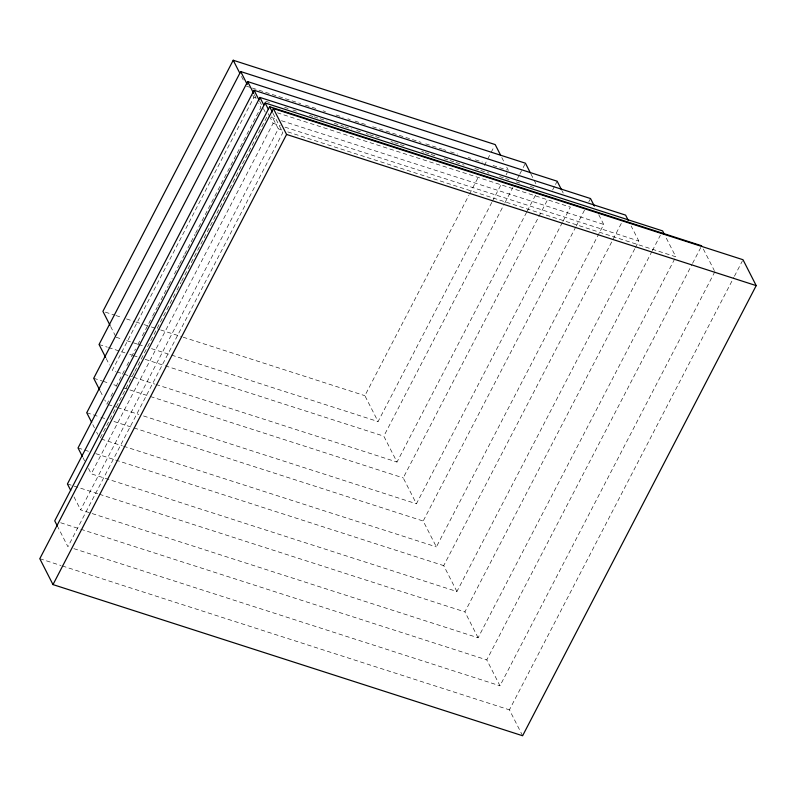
<?xml version="1.0" encoding="UTF-8"?>
<svg xmlns="http://www.w3.org/2000/svg" width="796" height="796" viewBox="0 0 796 796"><rect width="100%" height="100%" fill="white"/><g stroke="black" fill="none" stroke-linecap="round" stroke-linejoin="round"><path stroke-width="0.6" stroke-dasharray="3.98 2.98" d="M252.78 95.291L253.874 97.45L112.246 370.389L115.788 371.533M108.614 400.856L106.893 404.169L104.704 399.851M110.903 396.448L113.191 392.03M116.057 386.518L124.644 369.981M126.932 365.563L129.221 361.155M131.509 356.747L135.509 349.026M137.808 344.608L140.096 340.2M142.385 335.793L152.106 317.037M152.683 315.932L157.26 307.117M157.837 306.012L168.135 286.162M168.712 285.058L172.145 278.441M174.433 274.023L179.01 265.207M179.578 264.103L184.165 255.277M184.732 254.173L195.03 234.322M195.607 233.218L211.059 203.438M211.627 202.343L260.849 107.49L258.65 103.172M134.206 372.588L99.938 438.626L98.286 435.392M134.773 371.493L176.463 291.147M177.04 290.043L181.04 282.341M181.607 281.237L266.71 117.251M634.8 248.74L456.914 591.537L91.232 473.829L273.118 123.32L270.371 117.927M674.67 258.989L478.098 637.785L80.615 509.848L278.321 128.852L271.725 115.908M491.809 202.403L378.08 421.572L364.886 395.682L468.904 195.239M469.471 194.134L478.615 176.513M484.336 165.498L487.192 159.996M487.759 158.892L490.625 153.379M491.192 152.285L494.047 146.772M492.386 201.298L501.53 183.677M506.097 174.871L507.241 172.672M526.644 212.214L397.005 462.048L383.811 436.158L504.316 203.935M504.883 202.831L512.883 187.428M517.45 178.622L519.161 175.319M519.738 174.215L522.594 168.712M523.161 167.618L525.45 163.21M527.221 211.119L535.788 194.612M562.354 222.552L416.417 503.788L403.224 477.899L548.016 198.871M552.593 190.045L554.882 185.637M555.459 184.533L557.17 181.219M562.931 221.457L570.364 207.119L277.386 112.813M598.771 214.731L603.716 224.442L436.377 546.912L423.183 521.022L575.677 227.159M576.244 226.064L584.811 209.557M588.811 201.846L590.523 198.542M456.914 591.537L443.72 565.638L621.606 222.84M635.377 247.636L638.8 241.019L631.109 225.915M478.098 637.785L464.904 611.895L651.755 251.815M652.332 250.72L660.332 235.298M714.878 271.675L499.978 685.804L486.784 659.914L691.973 264.511M692.54 263.406L701.684 245.785M522.614 735.753L509.42 709.853L733.842 277.376M734.419 276.272L742.439 260.819M246.412 86.147L251.128 87.659M252.312 88.048L300.699 103.619M305.415 105.132L318.4 109.311M323.116 110.833L325.474 111.589M336.101 115.012L343.175 117.291M347.902 118.813L350.26 119.569M354.976 121.091L367.961 125.27M372.677 126.783L421.064 142.355M425.78 143.877L442.307 149.19M443.481 149.578L445.84 150.335M450.566 151.857L457.64 154.135M468.267 157.548L470.625 158.314M475.341 159.827L482.426 162.105M493.042 165.528L507.201 170.085M253.874 97.45L256.242 98.207M265.695 101.251L271.605 103.152M284.6 107.341L288.142 108.475M292.868 109.997L296.41 111.142M309.415 115.321L312.957 116.465M314.141 116.843L318.868 118.365M320.052 118.743L327.136 121.032M334.23 123.31L343.683 126.355M344.857 126.733L351.951 129.012M356.678 130.534L361.404 132.056M366.13 133.579L368.488 134.335M369.672 134.723L374.399 136.245M375.583 136.623L380.309 138.146M390.945 141.569L393.304 142.325M394.488 142.703L399.214 144.225M400.398 144.603L405.124 146.126M421.661 151.449L424.029 152.215M425.203 152.593L429.93 154.116M431.114 154.494L435.84 156.016M444.108 158.683L448.835 160.205M450.019 160.583L454.745 162.105M455.929 162.484L464.197 165.14M474.834 168.563L479.56 170.085M480.744 170.473L489.013 173.13M499.649 176.553L504.375 178.075M505.55 178.453L509.102 179.597M516.186 181.876L519.728 183.02M530.365 186.443L533.917 187.587M270.819 117.291L276.719 119.191M281.446 120.713L603.716 224.442M273.118 123.32L280.222 125.599M284.958 127.131L638.8 241.019M278.321 128.852L281.874 129.997M287.784 131.897L675.804 256.79L665.366 236.293M105.281 312.112L114.714 315.156M115.898 315.534L121.798 317.435M126.514 318.947L134.773 321.614M135.957 321.992L143.041 324.27M144.215 324.649L150.116 326.549M151.3 326.927L159.558 329.584M160.742 329.972L181.976 336.808M183.16 337.186L364.886 395.682M116.107 337.245L122.007 339.146M126.733 340.668L137.35 344.081M138.534 344.469L144.434 346.36M151.509 348.638L170.394 354.717M171.568 355.096L378.08 421.572M99.052 344.499L107.321 347.165M108.505 347.544L125.042 352.867M129.768 354.389L132.136 355.145M133.31 355.533L138.036 357.056M145.131 359.334L164.036 365.414M165.22 365.802L383.811 436.158M116.972 371.911L122.873 373.812M124.057 374.2L132.325 376.856M133.509 377.234L154.782 384.08M155.956 384.468L397.005 462.048M93.709 378.279L101.978 380.936M103.152 381.314L109.062 383.214M113.788 384.737L116.146 385.503M123.241 387.781L149.23 396.149M150.414 396.527L403.224 477.899M108.077 404.547L116.345 407.204M117.529 407.592L138.793 414.437M143.519 415.95L416.417 503.788M86.744 412.736L99.729 416.915M100.913 417.293L105.629 418.815M113.898 421.472L132.783 427.551M133.967 427.93L423.183 521.022M101.122 439.004L122.365 445.85M123.549 446.228L436.377 546.912M78.038 447.939L88.694 451.362M95.789 453.65L443.72 565.638M67.421 483.958L98.177 493.848M99.361 494.236L464.904 611.895M60.655 522.753L79.59 528.852M80.774 529.231L486.784 659.914M73.849 548.643L499.978 685.804M39.8 558.702L61.093 565.548M62.277 565.936L509.42 709.853M703.336 249.019L714.33 270.6M562.125 190.931L563.22 193.09M530.942 173.996L535.887 183.707M501.788 157.518L503.987 161.837M506.734 167.23L508.385 170.463M272.928 113.191L282.829 132.614L67.929 546.743L58.038 527.32M268.172 113.609L269.824 116.843M259.586 101.042L262.879 107.52M263.426 108.594L266.182 113.997M254.252 94.545L255.904 97.779M241.467 76.436L243.666 80.754M110.614 326.46L115.559 336.171M106.196 358.528L109.49 364.996M100.306 391.224L102.505 395.532M92.794 424.606L94.435 427.84M96.634 432.158L97.739 434.308M82.983 457.65L84.635 460.884M88.485 468.436L91.232 473.829M74.018 496.903L80.615 509.848"/><path stroke-width="1.19" d="M500.694 155.359L495.192 144.574L233.218 60.247L102.913 311.355L110.067 325.385M530.395 172.921L525.45 163.21L240.691 71.56L99.052 344.499L105.649 357.444M561.568 189.856L557.17 181.219L247.656 81.6L93.709 378.279L99.749 390.139M594.373 206.094L590.523 198.542L254.083 90.256L86.744 412.736L91.689 422.447M628.362 220.522L625.616 215.129L259.924 97.43L78.038 447.939L82.436 456.566M664.262 234.133L662.62 230.9L265.128 102.963L67.421 483.958L70.715 490.426M701.684 245.785L269.635 106.724L54.735 520.853L57.481 526.246M273.386 108.564L39.8 558.702L52.994 584.592L522.614 735.753L756.2 285.615L743.006 259.725L273.386 108.564L286.58 134.454L756.2 285.615M52.994 584.592L286.58 134.454M269.635 106.724L272.381 112.117M265.128 102.963L268.431 109.43M259.924 97.43L263.775 104.982M254.083 90.256L259.028 99.968M247.656 81.6L253.705 93.47M240.691 71.56L247.277 84.505M233.218 60.247L239.815 73.202"/></g></svg>
